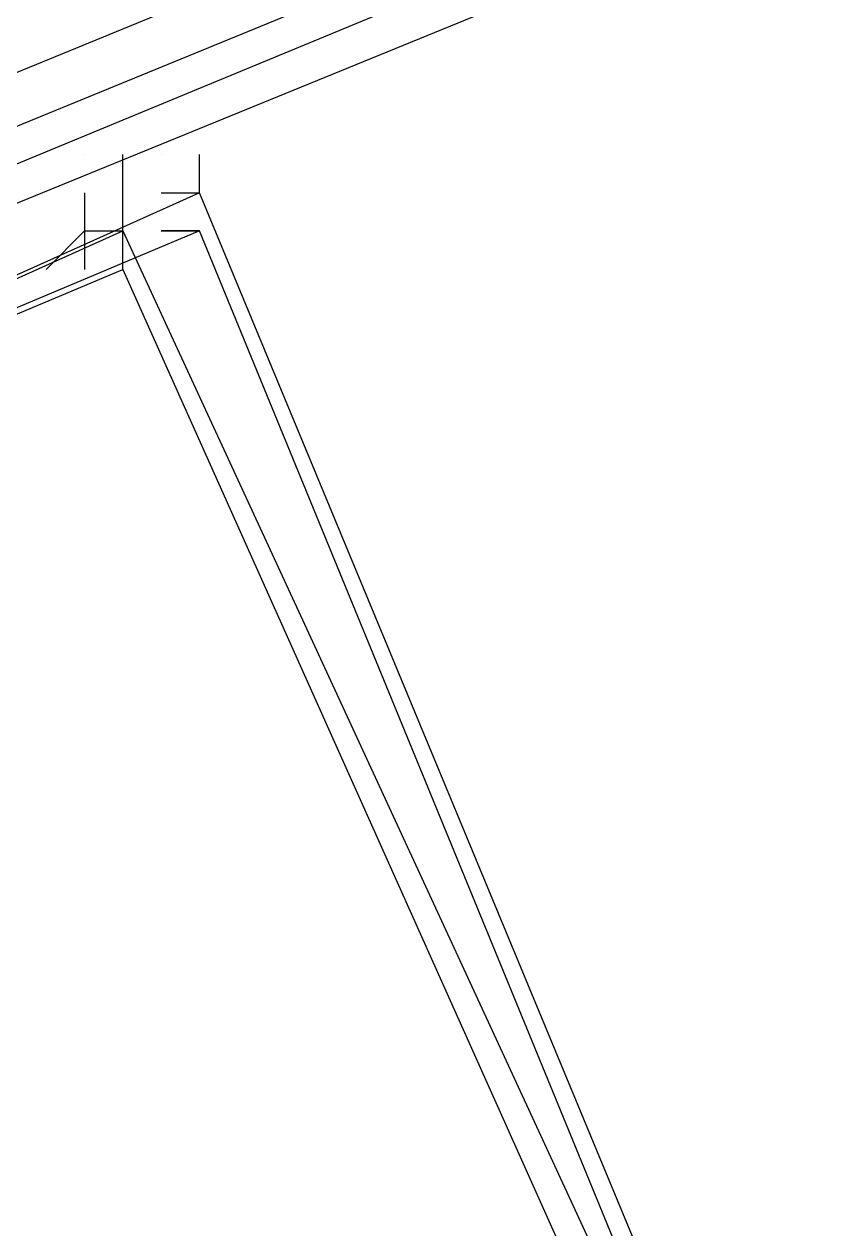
# Model space of a CAD drawing. Header units: feet. Extents: x -84 to 198, y -22 to 181.
# Drawn here: x 44.7257 to 45.0067, y 144.8704 to 145.2898 of the extents above; entities that cross this region are included whole.
import ezdxf

# ---------------------------------------------------------------- set-up
doc = ezdxf.new("R2010")
doc.units = ezdxf.units.FT
doc.layers.add('A-LINEA', color=7, linetype='CONTINUOUS')

msp = doc.modelspace()

# ---------------------------------------------------------------- linework, layer by layer
at = {"layer": 'A-LINEA'}
for p, q in [((44.7467, 145.2444), (44.7467, 145.2444)), ((44.7467, 145.2444), (44.7467, 145.2444)), ((44.7333, 145.2311), (44.7333, 145.2311)), ((44.7333, 145.2311), (44.7333, 145.2311)), ((44.7333, 145.2311), (44.7333, 145.2311)), ((44.7333, 145.2311), (44.7333, 145.2311)), ((44.76, 145.2178), (44.76, 145.2178)), ((44.76, 145.2178), (44.76, 145.2178))]:
    msp.add_line(p, q, dxfattribs=at)
for points in [[(44.6533, 145.2444), (48.2933, 146.7378), (48.3067, 146.7378), (48.3067, 146.7244), (44.6667, 145.2311), (44.6533, 145.2311), (44.6533, 145.2444)], [(44.6533, 145.2444), (48.2933, 146.7378), (48.3067, 146.7378), (48.3067, 146.7244), (44.6667, 145.2311), (44.6533, 145.2311), (44.6533, 145.2444)], [(44.6667, 145.2178), (48.3067, 146.7244), (48.32, 146.7111), (48.32, 146.6978), (44.6667, 145.2044), (44.6667, 145.2178)], [(44.6667, 145.2178), (48.3067, 146.7244), (48.32, 146.7111), (48.32, 146.6978), (44.6667, 145.2044), (44.6667, 145.2178)], [(44.7467, 145.2444), (44.7467, 145.2444), (44.7467, 145.2444), (44.7467, 145.2444)], [(44.7467, 145.2444), (44.7467, 145.2444), (44.7467, 145.2444), (44.7467, 145.2444)], [(44.76, 145.2444), (44.76, 145.2444), (44.76, 145.2444)], [(44.76, 145.2044), (44.76, 145.2178), (44.76, 145.2178), (44.76, 145.2178), (44.76, 145.2178), (44.76, 145.2178), (44.76, 145.2311), (44.76, 145.2311), (44.76, 145.2444), (44.76, 145.2444)], [(44.76, 145.2444), (44.76, 145.2444), (44.76, 145.2444)], [(44.76, 145.2044), (44.76, 145.2178), (44.76, 145.2178), (44.76, 145.2178), (44.76, 145.2178), (44.76, 145.2178), (44.76, 145.2311), (44.76, 145.2311), (44.76, 145.2444), (44.76, 145.2444)], [(44.7733, 145.2444), (44.7733, 145.2444), (44.7733, 145.2444)], [(44.7733, 145.2311), (44.7733, 145.2311), (44.7867, 145.2311), (44.7867, 145.2311), (44.7867, 145.2444), (44.7867, 145.2444)], [(44.7733, 145.2444), (44.7733, 145.2444), (44.7733, 145.2444)], [(44.7733, 145.2311), (44.7733, 145.2311), (44.7867, 145.2311), (44.7867, 145.2311), (44.7867, 145.2444), (44.7867, 145.2444)], [(44.7333, 144.5778), (45.0133, 144.6844), (44.7867, 145.2311), (44.52, 145.1111), (44.7333, 144.5778)], [(44.7333, 144.5778), (45.0133, 144.6844), (44.7867, 145.2311), (44.52, 145.1111), (44.7333, 144.5778)], [(44.7467, 145.2311), (44.7467, 145.2311), (44.7467, 145.2311), (44.7467, 145.2178), (44.7467, 145.2178), (44.76, 145.2178), (44.76, 145.2178)], [(44.7467, 145.2311), (44.7467, 145.2311), (44.7467, 145.2311), (44.7467, 145.2178), (44.7467, 145.2178), (44.76, 145.2178), (44.76, 145.2178)], [(45, 144.6978), (44.7467, 144.5778), (44.4933, 145.0978), (44.76, 145.2178), (45, 144.6978)], [(45, 144.6978), (44.7467, 144.5778), (44.4933, 145.0978), (44.76, 145.2178), (45, 144.6978)], [(44.7467, 144.5911), (45, 144.6978), (44.7867, 145.2178), (44.5333, 145.1111), (44.7467, 144.5911)], [(44.7467, 144.5911), (45, 144.6978), (44.7867, 145.2178), (44.5333, 145.1111), (44.7467, 144.5911)], [(44.7333, 145.2044), (44.7467, 145.2178), (44.7467, 145.2178), (44.7467, 145.2178), (44.7467, 145.2178), (44.7467, 145.2044), (44.7467, 145.2044)], [(44.7333, 145.2044), (44.7467, 145.2178), (44.7467, 145.2178), (44.7467, 145.2178), (44.7467, 145.2178), (44.7467, 145.2044), (44.7467, 145.2044)], [(44.7467, 145.2178), (44.7467, 145.2178), (44.7467, 145.2178), (44.7467, 145.2178), (44.76, 145.2178)], [(44.7467, 145.2178), (44.7467, 145.2178), (44.7467, 145.2178), (44.7467, 145.2178), (44.76, 145.2178)], [(44.7733, 145.2178), (44.7733, 145.2178), (44.7733, 145.2178), (44.7733, 145.2178), (44.7733, 145.2178), (44.7733, 145.2178), (44.7867, 145.2178), (44.7733, 145.2178), (44.7733, 145.2178), (44.7733, 145.2178)], [(44.7733, 145.2178), (44.7733, 145.2178), (44.7733, 145.2178), (44.7733, 145.2178), (44.7733, 145.2178), (44.7733, 145.2178), (44.7867, 145.2178), (44.7733, 145.2178), (44.7733, 145.2178), (44.7733, 145.2178)], [(44.9867, 144.6978), (44.7467, 144.5911), (44.5067, 145.0978), (44.76, 145.2044), (44.9867, 144.6978)], [(44.9867, 144.6978), (44.7467, 144.5911), (44.5067, 145.0978), (44.76, 145.2044), (44.9867, 144.6978)]]:
    msp.add_lwpolyline(points, dxfattribs=at)
msp.add_lwpolyline([(44.7733, 145.2178), (44.7733, 145.2178), (44.7733, 145.2178), (44.7733, 145.2178)], close=True, dxfattribs=at)
msp.add_lwpolyline([(44.7733, 145.2178), (44.7733, 145.2178), (44.7733, 145.2178), (44.7733, 145.2178)], close=True, dxfattribs=at)

doc.saveas('drawing.dxf')
